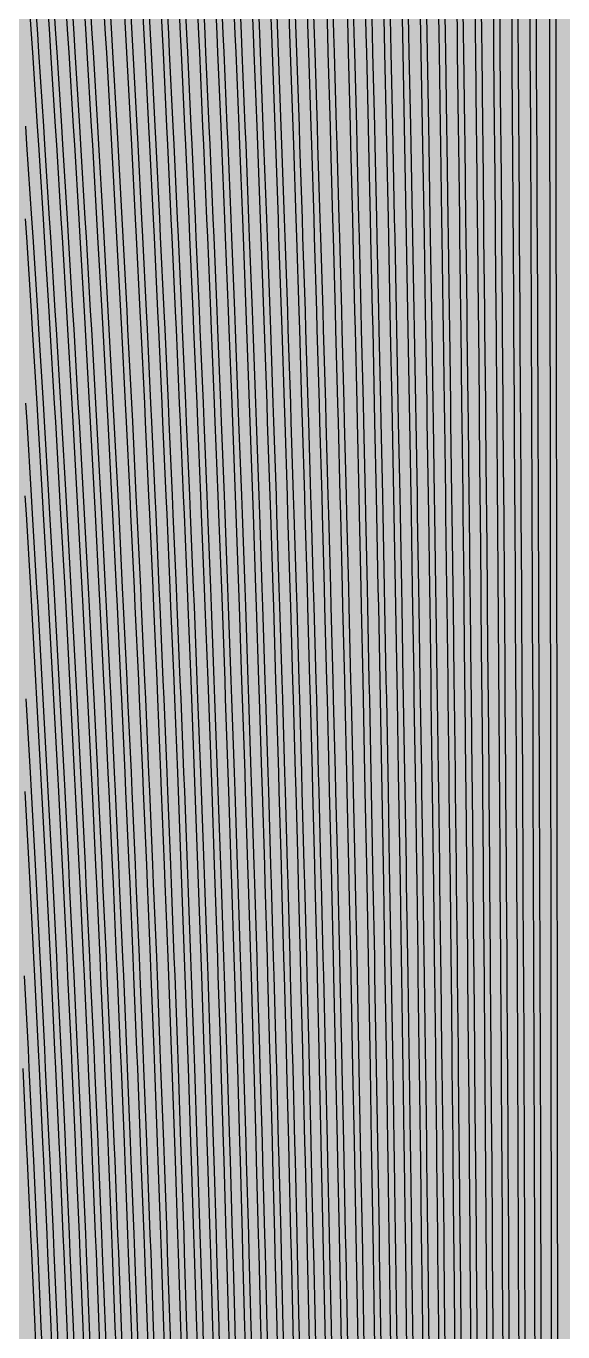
# Model space of a CAD drawing. Header units: metres. Extents: x -7240 to 10960, y -29667 to 1823.
# Drawn here: x 1678.7 to 1860.4, y -16987.4 to -16545.6 of the extents above; entities that cross this region are included whole.
import ezdxf

# ---------------------------------------------------------------- set-up
doc = ezdxf.new("R2010")
doc.units = ezdxf.units.M
doc.layers.add('Metal1', color=4, linetype='CONTINUOUS')
doc.layers.add('Polyimide', color=7, linetype='CONTINUOUS')

msp = doc.modelspace()

# ---------------------------------------------------------------- hatches: boundary and pattern name
at = {"layer": 'Polyimide'}
msp.add_hatch(color=7, dxfattribs=at).paths.add_polyline_path([(4088.45, -11806.89), (4098.72, -11851.21), (4115.58, -11893.47), (4138.63, -11932.7), (4167.35, -11967.99), (4201.08, -11998.53), (4239.03, -12023.62), (4280.35, -12042.68), (4349.18, -12073.73), (4413.2, -12113.76), (4471.26, -12162.04), (4522.3, -12217.69), (4565.39, -12279.7), (4599.74, -12346.94), (4624.73, -12418.19), (4639.91, -12492.16), (4645, -12567.5), (4639.91, -12642.84), (4624.73, -12716.8), (4599.74, -12788.06), (4565.39, -12855.3), (4522.3, -12917.31), (4471.26, -12972.96), (4413.2, -13021.24), (4349.18, -13061.27), (4280.35, -13092.32), (4239.03, -13111.38), (4201.08, -13136.47), (4167.35, -13167.01), (4138.63, -13202.3), (4115.58, -13241.52), (4098.72, -13283.78), (4088.45, -13328.11), (4085, -13373.48), (4085, -13567.5), (4099.45, -13861.55), (4142.64, -14152.77), (4214.18, -14438.35), (4313.36, -14715.55), (4439.24, -14981.69), (4590.59, -15234.21), (4765.97, -15470.68), (4963.68, -15688.82), (5181.82, -15886.53), (5418.29, -16061.91), (5670.81, -16213.26), (5936.95, -16339.14), (6214.15, -16438.32), (6499.73, -16509.85), (6790.95, -16553.05), (7085, -16567.5), (9960.38, -16567.5), (10038.79, -16571.35), (10116.45, -16582.87), (10192.6, -16601.95), (10266.52, -16628.4), (10337.49, -16661.96), (10404.83, -16702.32), (10467.89, -16749.09), (10526.06, -16801.81), (10578.78, -16859.98), (10625.55, -16923.04), (10665.91, -16990.38), (10699.48, -17061.35), (10725.93, -17135.27), (10745, -17211.43), (10756.52, -17289.08), (10760.38, -17367.5), (10760.38, -21957.3), (10721.61, -22012.91), (10685.97, -22070.59), (10653.58, -22130.14), (10624.53, -22191.39), (10598.92, -22254.16), (10576.82, -22318.25), (10558.3, -22383.46), (10543.41, -22449.6), (10532.21, -22516.46), (10524.72, -22583.84), (10520.97, -22651.53), (10520.97, -22719.32), (10524.72, -22787.01), (10532.21, -22854.38), (10543.41, -22921.24), (10558.3, -22987.38), (10576.82, -23052.6), (10598.92, -23116.68), (10624.53, -23179.45), (10653.58, -23240.71), (10685.97, -23300.26), (10721.61, -23357.93), (10760.38, -23413.54), (10760.38, -28667.5), (10756.52, -28745.91), (10745, -28823.57), (10725.93, -28899.73), (10699.48, -28973.65), (10665.91, -29044.62), (10625.55, -29111.96), (10578.78, -29175.01), (10526.06, -29233.19), (10467.89, -29285.91), (10404.83, -29332.68), (10337.49, -29373.04), (10266.52, -29406.6), (10192.6, -29433.05), (10116.45, -29452.13), (10038.79, -29463.65), (9960.38, -29467.5), (-6239.63, -29467.5), (-6318.04, -29463.65), (-6395.7, -29452.13), (-6471.85, -29433.05), (-6545.77, -29406.6), (-6616.74, -29373.04), (-6684.08, -29332.68), (-6747.14, -29285.91), (-6805.31, -29233.19), (-6858.03, -29175.01), (-6904.8, -29111.96), (-6945.16, -29044.62), (-6978.73, -28973.65), (-7005.18, -28899.73), (-7024.25, -28823.57), (-7035.77, -28745.91), (-7039.63, -28667.5), (-7039.63, -23426.32), (-6999.36, -23370.07), (-6962.33, -23311.63), (-6928.66, -23251.2), (-6898.45, -23188.96), (-6871.81, -23125.12), (-6848.81, -23059.88), (-6829.53, -22993.44), (-6814.04, -22926.02), (-6802.37, -22857.83), (-6794.57, -22789.09), (-6790.67, -22720.02), (-6790.67, -22650.84), (-6794.57, -22581.77), (-6802.37, -22513.03), (-6814.04, -22444.84), (-6829.53, -22377.42), (-6848.81, -22310.98), (-6871.81, -22245.74), (-6898.45, -22181.89), (-6928.66, -22119.66), (-6962.33, -22059.22), (-6999.36, -22000.79), (-7039.63, -21944.54), (-7039.63, -17367.5), (-7035.77, -17289.08), (-7024.25, -17211.43), (-7005.18, -17135.27), (-6978.73, -17061.35), (-6945.16, -16990.38), (-6904.8, -16923.04), (-6858.03, -16859.98), (-6805.31, -16801.81), (-6747.14, -16749.09), (-6684.08, -16702.32), (-6616.74, -16661.96), (-6545.77, -16628.4), (-6471.85, -16601.95), (-6395.7, -16582.87), (-6318.04, -16571.35), (-6239.63, -16567.5), (-3334, -16567.5), (-3039.95, -16553.05), (-2748.73, -16509.85), (-2463.15, -16438.32), (-2185.95, -16339.14), (-1919.81, -16213.26), (-1667.29, -16061.91), (-1430.82, -15886.53), (-1212.68, -15688.82), (-1014.97, -15470.68), (-839.59, -15234.21), (-688.24, -14981.69), (-562.36, -14715.55), (-463.18, -14438.35), (-391.64, -14152.77), (-348.45, -13861.55), (-334, -13567.5), (-334, -13373.48), (-337.45, -13328.11), (-347.72, -13283.78), (-364.58, -13241.52), (-387.63, -13202.3), (-416.35, -13167.01), (-450.08, -13136.47), (-488.03, -13111.38), (-529.35, -13092.32), (-529.35, -13092.32), (-598.18, -13061.27), (-662.2, -13021.24), (-720.26, -12972.96), (-771.3, -12917.31), (-814.39, -12855.3), (-848.74, -12788.06), (-873.73, -12716.8), (-888.91, -12642.84), (-894, -12567.5), (-888.91, -12492.16), (-873.73, -12418.19), (-848.74, -12346.94), (-814.39, -12279.7), (-771.3, -12217.69), (-720.26, -12162.04), (-662.2, -12113.76), (-598.18, -12073.73), (-529.35, -12042.68), (-488.03, -12023.62), (-450.08, -11998.53), (-416.35, -11967.99), (-387.63, -11932.7), (-364.58, -11893.47), (-347.72, -11851.21), (-337.45, -11806.89), (-334, -11761.52), (-334, -11074.31), (-337.45, -11028.94), (-347.72, -10984.62), (-364.58, -10942.36), (-387.63, -10903.13), (-416.35, -10867.84), (-450.08, -10837.3), (-488.03, -10812.21), (-529.35, -10793.16), (-529.35, -10793.16), (-598.18, -10762.1), (-662.2, -10722.07), (-720.26, -10673.8), (-771.3, -10618.15), (-814.39, -10556.13), (-848.74, -10488.89), (-873.73, -10417.64), (-888.91, -10343.67), (-894, -10268.33), (-888.91, -10192.99), (-873.73, -10119.03), (-848.74, -10047.77), (-814.39, -9980.53), (-771.3, -9918.52), (-720.26, -9862.87), (-662.2, -9814.59), (-598.18, -9774.56), (-529.35, -9743.51), (-488.03, -9724.45), (-450.08, -9699.36), (-416.35, -9668.82), (-387.63, -9633.53), (-364.58, -9594.31), (-347.72, -9552.05), (-337.45, -9507.72), (-334, -9462.35), (-334, -8775.14), (-337.45, -8729.78), (-347.72, -8685.45), (-364.58, -8643.19), (-387.63, -8603.96), (-416.35, -8568.68), (-450.08, -8538.14), (-488.03, -8513.05), (-529.35, -8493.99), (-529.35, -8493.99), (-598.18, -8462.94), (-662.2, -8422.91), (-720.26, -8374.63), (-771.3, -8318.98), (-814.39, -8256.97), (-848.74, -8189.73), (-873.73, -8118.47), (-888.91, -8044.5), (-894, -7969.17), (-888.91, -7893.83), (-873.73, -7819.86), (-848.74, -7748.61), (-814.39, -7681.36), (-771.3, -7619.35), (-720.26, -7563.7), (-662.2, -7515.42), (-598.18, -7475.4), (-529.35, -7444.34), (-529.35, -7444.34), (-488.03, -7425.28), (-450.08, -7400.2), (-416.35, -7369.66), (-387.63, -7334.37), (-364.58, -7295.14), (-347.72, -7252.88), (-337.45, -7208.56), (-334, -7163.19), (-334, -6475.98), (-337.45, -6430.61), (-347.72, -6386.29), (-364.58, -6344.02), (-387.63, -6304.8), (-416.35, -6269.51), (-450.08, -6238.97), (-488.03, -6213.88), (-529.35, -6194.82), (-529.35, -6194.82), (-598.18, -6163.77), (-662.2, -6123.74), (-720.26, -6075.46), (-771.3, -6019.81), (-814.39, -5957.8), (-848.74, -5890.56), (-873.73, -5819.31), (-888.91, -5745.34), (-894, -5670), (-888.91, -5594.66), (-873.73, -5520.69), (-848.74, -5449.44), (-814.39, -5382.2), (-771.3, -5320.19), (-720.26, -5264.54), (-662.2, -5216.26), (-598.18, -5176.23), (-529.35, -5145.18), (-529.35, -5145.18), (-488.03, -5126.12), (-450.08, -5101.03), (-416.35, -5070.49), (-387.63, -5035.2), (-364.58, -4995.98), (-347.72, -4953.71), (-337.45, -4909.39), (-334, -4864.02), (-334, 380), (-334, 1522.5), (-289, 1522.5), (-288.78, 1515.63), (-288.1, 1508.79), (-286.98, 1502.02), (-285.42, 1495.32), (-283.43, 1488.75), (-281.01, 1482.32), (-278.17, 1476.06), (-274.93, 1470), (-271.3, 1464.17), (-267.3, 1458.58), (-262.94, 1453.27), (-258.25, 1448.25), (-253.23, 1443.56), (-247.92, 1439.2), (-242.33, 1435.2), (-236.5, 1431.57), (-230.44, 1428.33), (-224.18, 1425.49), (-217.75, 1423.07), (-211.18, 1421.08), (-204.48, 1419.52), (-197.71, 1418.4), (-190.87, 1417.72), (-184, 1417.5), (-177.13, 1417.72), (-170.29, 1418.4), (-163.52, 1419.52), (-156.82, 1421.08), (-150.25, 1423.07), (-143.82, 1425.49), (-137.56, 1428.33), (-131.5, 1431.57), (-125.67, 1435.2), (-120.08, 1439.2), (-114.77, 1443.56), (-109.75, 1448.25), (-105.06, 1453.27), (-100.7, 1458.58), (-96.7, 1464.17), (-93.07, 1470), (-89.83, 1476.06), (-86.99, 1482.32), (-84.57, 1488.75), (-82.58, 1495.32), (-81.02, 1502.02), (-79.9, 1508.79), (-79.22, 1515.63), (-79, 1522.5), (1786, 1522.5), (3835, 1522.5), (3835.21, 1529.04), (3835.86, 1535.55), (3836.92, 1542.01), (3838.41, 1548.38), (3840.31, 1554.64), (3842.61, 1560.77), (3845.31, 1566.73), (3848.4, 1572.5), (3851.85, 1578.06), (3855.66, 1583.38), (3859.82, 1588.43), (3864.29, 1593.21), (3869.07, 1597.68), (3874.12, 1601.84), (3879.44, 1605.65), (3885, 1609.1), (3890.77, 1612.19), (3896.73, 1614.89), (3902.86, 1617.19), (3909.12, 1619.09), (3915.49, 1620.58), (3921.95, 1621.64), (3928.46, 1622.29), (3935, 1622.5), (3941.54, 1622.29), (3948.05, 1621.64), (3954.51, 1620.58), (3960.88, 1619.09), (3967.14, 1617.19), (3973.27, 1614.89), (3979.23, 1612.19), (3985, 1609.1), (3990.56, 1605.65), (3995.88, 1601.84), (4000.93, 1597.68), (4005.71, 1593.21), (4010.18, 1588.43), (4014.34, 1583.38), (4018.15, 1578.06), (4021.6, 1572.5), (4024.69, 1566.73), (4027.39, 1560.77), (4029.69, 1554.64), (4031.59, 1548.38), (4033.08, 1542.01), (4034.14, 1535.55), (4034.79, 1529.04), (4035, 1522.5), (4085, 1522.5), (4085, 380), (4085, 330), (4085, -4864.02), (4088.45, -4909.39), (4098.72, -4953.71), (4115.58, -4995.98), (4138.63, -5035.2), (4167.35, -5070.49), (4201.08, -5101.03), (4239.03, -5126.12), (4280.35, -5145.18), (4280.35, -5145.18), (4349.18, -5176.23), (4413.2, -5216.26), (4471.26, -5264.54), (4522.3, -5320.19), (4565.39, -5382.2), (4599.74, -5449.44), (4624.73, -5520.69), (4639.91, -5594.66), (4645, -5670), (4639.91, -5745.34), (4624.73, -5819.31), (4599.74, -5890.56), (4565.39, -5957.8), (4522.3, -6019.81), (4471.26, -6075.46), (4413.2, -6123.74), (4349.18, -6163.77), (4280.35, -6194.82), (4239.03, -6213.88), (4201.08, -6238.97), (4167.35, -6269.51), (4138.63, -6304.8), (4115.58, -6344.02), (4098.72, -6386.29), (4088.45, -6430.61), (4085, -6475.98), (4085, -11761.52), (4088.45, -11806.89)])

# ---------------------------------------------------------------- linework, layer by layer
at = {"layer": 'Metal1'}
for points in [[(1703.71, -16991.93), (1703.47, -16985.68), (1702.48, -16960.69), (1702.23, -16954.44), (1701.19, -16929.45), (1700.93, -16923.2), (1699.85, -16898.21), (1699.57, -16891.96), (1698.44, -16866.97), (1698.15, -16860.73), (1696.97, -16835.73), (1696.67, -16829.49), (1695.45, -16804.5), (1695.13, -16798.25), (1693.86, -16773.26), (1693.53, -16767.01), (1692.21, -16742.02), (1691.87, -16735.77), (1690.49, -16710.78), (1690.14, -16704.53), (1688.71, -16679.54), (1688.35, -16673.29), (1686.86, -16648.3), (1686.49, -16642.05), (1684.95, -16617.06), (1684.56, -16610.81), (1682.97, -16585.82), (1682.57, -16579.58), (1680.93, -16554.59), (1680.51, -16548.34), (1678.81, -16523.35)], [(1680.81, -16523.21), (1682.51, -16548.2), (1682.92, -16554.45), (1684.57, -16579.45), (1684.97, -16585.7), (1686.56, -16610.69), (1686.95, -16616.94), (1688.48, -16641.93), (1688.86, -16648.18), (1690.34, -16673.17), (1690.71, -16679.42), (1692.14, -16704.42), (1692.49, -16710.67), (1693.86, -16735.66), (1694.2, -16741.91), (1695.53, -16766.9), (1695.86, -16773.15), (1697.13, -16798.15), (1697.44, -16804.4), (1698.67, -16829.39), (1698.97, -16835.64), (1700.15, -16860.63), (1700.44, -16866.88), (1701.57, -16891.87), (1701.84, -16898.12), (1702.93, -16923.12), (1703.19, -16929.37), (1704.22, -16954.36), (1704.48, -16960.61), (1705.46, -16985.6), (1705.71, -16991.85)], [(1709.13, -16991.93), (1708.9, -16985.68), (1707.94, -16960.69), (1707.7, -16954.44), (1706.7, -16929.45), (1706.44, -16923.2), (1705.39, -16898.21), (1705.13, -16891.96), (1704.03, -16866.97), (1703.75, -16860.72), (1702.61, -16835.73), (1702.32, -16829.48), (1701.13, -16804.49), (1700.83, -16798.25), (1699.6, -16773.25), (1699.28, -16767.01), (1698, -16742.02), (1697.67, -16735.77), (1696.34, -16710.78), (1696, -16704.53), (1694.61, -16679.54), (1694.26, -16673.29), (1692.83, -16648.3), (1692.46, -16642.05), (1690.98, -16617.06), (1690.6, -16610.81), (1689.06, -16585.82), (1688.67, -16579.57), (1687.08, -16554.58), (1686.68, -16548.33), (1685.03, -16523.34)], [(1687.03, -16523.21), (1688.67, -16548.2), (1689.08, -16554.46), (1690.67, -16579.45), (1691.06, -16585.7), (1692.6, -16610.69), (1692.97, -16616.94), (1694.46, -16641.93), (1694.82, -16648.18), (1696.26, -16673.18), (1696.61, -16679.43), (1697.99, -16704.42), (1698.33, -16710.67), (1699.67, -16735.66), (1699.99, -16741.91), (1701.28, -16766.9), (1701.59, -16773.16), (1702.83, -16798.15), (1703.13, -16804.4), (1704.32, -16829.39), (1704.61, -16835.64), (1705.75, -16860.63), (1706.03, -16866.88), (1707.12, -16891.88), (1707.39, -16898.13), (1708.44, -16923.12), (1708.69, -16929.37), (1709.69, -16954.36), (1709.94, -16960.61), (1710.89, -16985.6), (1711.13, -16991.85)], [(1714.55, -16991.93), (1714.33, -16985.68), (1713.4, -16960.69), (1713.17, -16954.44), (1712.2, -16929.45), (1711.95, -16923.2), (1710.94, -16898.21), (1710.68, -16891.96), (1709.62, -16866.97), (1709.35, -16860.72), (1708.25, -16835.73), (1707.97, -16829.48), (1706.82, -16804.49), (1706.53, -16798.24), (1705.33, -16773.25), (1705.03, -16767), (1703.79, -16742.01), (1703.47, -16735.77), (1702.18, -16710.78), (1701.85, -16704.53), (1700.52, -16679.54), (1700.18, -16673.29), (1698.79, -16648.3), (1698.44, -16642.05), (1697, -16617.06), (1696.63, -16610.81), (1695.15, -16585.82), (1694.77, -16579.57), (1693.23, -16554.58), (1692.84, -16548.33), (1691.25, -16523.34)], [(1693.25, -16523.21), (1694.84, -16548.21), (1695.23, -16554.46), (1696.77, -16579.45), (1697.14, -16585.7), (1698.63, -16610.69), (1699, -16616.94), (1700.43, -16641.94), (1700.79, -16648.19), (1702.17, -16673.18), (1702.51, -16679.43), (1703.85, -16704.42), (1704.18, -16710.67), (1705.47, -16735.66), (1705.79, -16741.91), (1707.03, -16766.91), (1707.33, -16773.16), (1708.53, -16798.15), (1708.82, -16804.4), (1709.97, -16829.39), (1710.25, -16835.64), (1711.35, -16860.63), (1711.62, -16866.88), (1712.68, -16891.88), (1712.94, -16898.13), (1713.95, -16923.12), (1714.2, -16929.37), (1715.16, -16954.36), (1715.4, -16960.61), (1716.32, -16985.61), (1716.55, -16991.86)], [(1719.97, -16991.93), (1719.76, -16985.68), (1718.86, -16960.69), (1718.64, -16954.44), (1717.7, -16929.45), (1717.46, -16923.2), (1716.48, -16898.21), (1716.23, -16891.96), (1715.21, -16866.97), (1714.95, -16860.72), (1713.89, -16835.73), (1713.62, -16829.48), (1712.51, -16804.49), (1712.23, -16798.24), (1711.07, -16773.25), (1710.78, -16767), (1709.58, -16742.01), (1709.27, -16735.76), (1708.03, -16710.77), (1707.71, -16704.53), (1706.42, -16679.53), (1706.09, -16673.29), (1704.75, -16648.3), (1704.41, -16642.05), (1703.02, -16617.06), (1702.67, -16610.81), (1701.24, -16585.82), (1700.87, -16579.57), (1699.39, -16554.58), (1699.01, -16548.33), (1697.47, -16523.34)], [(1699.47, -16523.22), (1701, -16548.21), (1701.38, -16554.46), (1702.87, -16579.45), (1703.23, -16585.7), (1704.67, -16610.69), (1705.02, -16616.94), (1706.41, -16641.94), (1706.75, -16648.19), (1708.09, -16673.18), (1708.42, -16679.43), (1709.71, -16704.42), (1710.03, -16710.67), (1711.27, -16735.67), (1711.58, -16741.92), (1712.78, -16766.91), (1713.07, -16773.16), (1714.22, -16798.15), (1714.51, -16804.4), (1715.62, -16829.39), (1715.89, -16835.64), (1716.95, -16860.64), (1717.21, -16866.89), (1718.23, -16891.88), (1718.48, -16898.13), (1719.46, -16923.12), (1719.7, -16929.37), (1720.63, -16954.36), (1720.86, -16960.61), (1721.75, -16985.61), (1721.97, -16991.86)], [(1725.55, -16991.92), (1725.35, -16985.68), (1724.5, -16960.68), (1724.28, -16954.44), (1723.39, -16929.45), (1723.16, -16923.2), (1722.24, -16898.21), (1722, -16891.96), (1721.03, -16866.97), (1720.78, -16860.72), (1719.77, -16835.73), (1719.51, -16829.48), (1718.45, -16804.49), (1718.18, -16798.24), (1717.09, -16773.25), (1716.81, -16767), (1715.67, -16742.01), (1715.38, -16735.76), (1714.19, -16710.77), (1713.89, -16704.52), (1712.66, -16679.53), (1712.35, -16673.28), (1711.07, -16648.29), (1710.75, -16642.04), (1709.43, -16617.05), (1709.1, -16610.81), (1707.73, -16585.81), (1707.38, -16579.57), (1705.97, -16554.58), (1705.61, -16548.33), (1704.15, -16523.34)], [(1706.15, -16523.22), (1707.61, -16548.21), (1707.97, -16554.46), (1709.38, -16579.45), (1709.73, -16585.7), (1711.09, -16610.7), (1711.43, -16616.95), (1712.75, -16641.94), (1713.07, -16648.19), (1714.35, -16673.18), (1714.66, -16679.43), (1715.89, -16704.43), (1716.19, -16710.68), (1717.37, -16735.67), (1717.66, -16741.92), (1718.8, -16766.91), (1719.08, -16773.16), (1720.18, -16798.15), (1720.45, -16804.4), (1721.51, -16829.4), (1721.76, -16835.65), (1722.78, -16860.64), (1723.03, -16866.89), (1724, -16891.88), (1724.23, -16898.13), (1725.16, -16923.12), (1725.39, -16929.37), (1726.28, -16954.37), (1726.5, -16960.62), (1727.35, -16985.61), (1727.55, -16991.86)], [(1731.24, -16991.92), (1731.05, -16985.67), (1730.25, -16960.68), (1730.04, -16954.43), (1729.21, -16929.44), (1729, -16923.19), (1728.12, -16898.2), (1727.9, -16891.96), (1726.99, -16866.96), (1726.75, -16860.72), (1725.8, -16835.72), (1725.56, -16829.48), (1724.57, -16804.49), (1724.32, -16798.24), (1723.29, -16773.25), (1723.02, -16767), (1721.95, -16742.01), (1721.68, -16735.76), (1720.57, -16710.77), (1720.28, -16704.52), (1719.13, -16679.53), (1718.83, -16673.28), (1717.64, -16648.29), (1717.33, -16642.04), (1716.09, -16617.05), (1715.78, -16610.8), (1714.5, -16585.81), (1714.17, -16579.56), (1712.84, -16554.57), (1712.51, -16548.32), (1711.13, -16523.33)], [(1713.13, -16523.22), (1714.5, -16548.21), (1714.84, -16554.47), (1716.17, -16579.46), (1716.49, -16585.71), (1717.78, -16610.7), (1718.09, -16616.95), (1719.33, -16641.94), (1719.64, -16648.19), (1720.83, -16673.19), (1721.13, -16679.44), (1722.28, -16704.43), (1722.56, -16710.68), (1723.68, -16735.67), (1723.95, -16741.92), (1725.02, -16766.91), (1725.28, -16773.16), (1726.32, -16798.16), (1726.57, -16804.41), (1727.56, -16829.4), (1727.8, -16835.65), (1728.75, -16860.64), (1728.99, -16866.89), (1729.9, -16891.88), (1730.12, -16898.13), (1730.99, -16923.13), (1731.21, -16929.38), (1732.04, -16954.37), (1732.25, -16960.62), (1733.04, -16985.61), (1733.24, -16991.86)], [(1736.66, -16991.92), (1736.48, -16985.67), (1735.71, -16960.68), (1735.51, -16954.43), (1734.71, -16929.44), (1734.51, -16923.19), (1733.67, -16898.2), (1733.45, -16891.95), (1732.58, -16866.96), (1732.35, -16860.71), (1731.44, -16835.72), (1731.21, -16829.48), (1730.26, -16804.48), (1730.01, -16798.24), (1729.02, -16773.24), (1728.77, -16767), (1727.74, -16742.01), (1727.48, -16735.76), (1726.41, -16710.77), (1726.14, -16704.52), (1725.03, -16679.53), (1724.75, -16673.28), (1723.6, -16648.29), (1723.31, -16642.04), (1722.12, -16617.05), (1721.81, -16610.8), (1720.58, -16585.81), (1720.27, -16579.56), (1719, -16554.57), (1718.67, -16548.32), (1717.35, -16523.33)], [(1719.35, -16523.22), (1720.67, -16548.22), (1720.99, -16554.47), (1722.27, -16579.46), (1722.58, -16585.71), (1723.81, -16610.7), (1724.12, -16616.95), (1725.31, -16641.94), (1725.6, -16648.19), (1726.75, -16673.19), (1727.03, -16679.44), (1728.14, -16704.43), (1728.41, -16710.68), (1729.48, -16735.67), (1729.74, -16741.92), (1730.77, -16766.91), (1731.02, -16773.16), (1732.01, -16798.16), (1732.26, -16804.41), (1733.21, -16829.4), (1733.44, -16835.65), (1734.35, -16860.64), (1734.58, -16866.89), (1735.45, -16891.88), (1735.67, -16898.13), (1736.51, -16923.13), (1736.71, -16929.38), (1737.51, -16954.37), (1737.71, -16960.62), (1738.47, -16985.61), (1738.66, -16991.86)], [(1742.08, -16991.92), (1741.91, -16985.67), (1741.17, -16960.68), (1740.98, -16954.43), (1740.22, -16929.44), (1740.02, -16923.19), (1739.21, -16898.2), (1739.01, -16891.95), (1738.17, -16866.96), (1737.95, -16860.71), (1737.08, -16835.72), (1736.86, -16829.47), (1735.94, -16804.48), (1735.71, -16798.23), (1734.76, -16773.24), (1734.52, -16766.99), (1733.53, -16742), (1733.28, -16735.76), (1732.26, -16710.76), (1732, -16704.52), (1730.93, -16679.52), (1730.66, -16673.28), (1729.56, -16648.29), (1729.28, -16642.04), (1728.14, -16617.05), (1727.85, -16610.8), (1726.67, -16585.81), (1726.37, -16579.56), (1725.15, -16554.57), (1724.84, -16548.32), (1723.57, -16523.33)], [(1725.57, -16523.23), (1726.84, -16548.22), (1727.15, -16554.47), (1728.37, -16579.46), (1728.67, -16585.71), (1729.85, -16610.7), (1730.14, -16616.95), (1731.28, -16641.95), (1731.56, -16648.2), (1732.66, -16673.19), (1732.93, -16679.44), (1734, -16704.43), (1734.26, -16710.68), (1735.28, -16735.67), (1735.53, -16741.92), (1736.52, -16766.92), (1736.76, -16773.17), (1737.71, -16798.16), (1737.94, -16804.41), (1738.85, -16829.4), (1739.08, -16835.65), (1739.95, -16860.64), (1740.17, -16866.89), (1741.01, -16891.89), (1741.21, -16898.14), (1742.02, -16923.13), (1742.21, -16929.38), (1742.98, -16954.37), (1743.17, -16960.62), (1743.9, -16985.61), (1744.08, -16991.86)], [(1747.51, -16991.92), (1747.34, -16985.67), (1746.63, -16960.68), (1746.45, -16954.43), (1745.72, -16929.44), (1745.53, -16923.19), (1744.76, -16898.2), (1744.56, -16891.95), (1743.76, -16866.96), (1743.56, -16860.71), (1742.72, -16835.72), (1742.5, -16829.47), (1741.63, -16804.48), (1741.41, -16798.23), (1740.5, -16773.24), (1740.27, -16766.99), (1739.32, -16742), (1739.08, -16735.75), (1738.1, -16710.76), (1737.85, -16704.51), (1736.84, -16679.52), (1736.58, -16673.27), (1735.52, -16648.28), (1735.26, -16642.04), (1734.16, -16617.04), (1733.89, -16610.8), (1732.76, -16585.8), (1732.47, -16579.56), (1731.3, -16554.57), (1731, -16548.32), (1729.8, -16523.33)], [(1731.79, -16523.23), (1733, -16548.22), (1733.3, -16554.47), (1734.47, -16579.46), (1734.75, -16585.71), (1735.88, -16610.71), (1736.16, -16616.96), (1737.25, -16641.95), (1737.52, -16648.2), (1738.58, -16673.19), (1738.84, -16679.44), (1739.85, -16704.43), (1740.1, -16710.68), (1741.08, -16735.68), (1741.32, -16741.93), (1742.27, -16766.92), (1742.5, -16773.17), (1743.41, -16798.16), (1743.63, -16804.41), (1744.5, -16829.4), (1744.72, -16835.65), (1745.55, -16860.65), (1745.76, -16866.89), (1746.56, -16891.89), (1746.76, -16898.14), (1747.53, -16923.13), (1747.72, -16929.38), (1748.45, -16954.37), (1748.63, -16960.62), (1749.33, -16985.61), (1749.51, -16991.86)], [(1752.93, -16991.92), (1752.77, -16985.67), (1752.09, -16960.68), (1751.92, -16954.43), (1751.22, -16929.44), (1751.04, -16923.19), (1750.31, -16898.2), (1750.12, -16891.95), (1749.35, -16866.96), (1749.16, -16860.71), (1748.36, -16835.72), (1748.15, -16829.47), (1747.32, -16804.48), (1747.11, -16798.23), (1746.24, -16773.24), (1746.02, -16766.99), (1745.12, -16742), (1744.89, -16735.75), (1743.95, -16710.76), (1743.71, -16704.51), (1742.74, -16679.52), (1742.49, -16673.27), (1741.49, -16648.28), (1741.23, -16642.03), (1740.19, -16617.04), (1739.92, -16610.79), (1738.84, -16585.8), (1738.57, -16579.55), (1737.45, -16554.56), (1737.17, -16548.32), (1736.02, -16523.32)], [(1738.01, -16523.23), (1739.17, -16548.22), (1739.45, -16554.47), (1740.57, -16579.47), (1740.84, -16585.72), (1741.92, -16610.71), (1742.19, -16616.96), (1743.23, -16641.95), (1743.49, -16648.2), (1744.49, -16673.19), (1744.74, -16679.44), (1745.71, -16704.44), (1745.95, -16710.68), (1746.88, -16735.68), (1747.11, -16741.93), (1748.02, -16766.92), (1748.24, -16773.17), (1749.1, -16798.16), (1749.32, -16804.41), (1750.15, -16829.4), (1750.35, -16835.65), (1751.15, -16860.65), (1751.35, -16866.9), (1752.12, -16891.89), (1752.31, -16898.14), (1753.04, -16923.13), (1753.22, -16929.38), (1753.92, -16954.37), (1754.09, -16960.62), (1754.76, -16985.62), (1754.93, -16991.86)], [(1758.35, -16991.92), (1758.2, -16985.67), (1757.56, -16960.68), (1757.39, -16954.43), (1756.72, -16929.44), (1756.55, -16923.19), (1755.85, -16898.2), (1755.67, -16891.95), (1754.94, -16866.96), (1754.76, -16860.71), (1753.99, -16835.72), (1753.8, -16829.47), (1753, -16804.48), (1752.8, -16798.23), (1751.98, -16773.24), (1751.77, -16766.99), (1750.91, -16742), (1750.69, -16735.75), (1749.8, -16710.76), (1749.57, -16704.51), (1748.64, -16679.52), (1748.41, -16673.27), (1747.45, -16648.28), (1747.21, -16642.03), (1746.21, -16617.04), (1745.96, -16610.79), (1744.93, -16585.8), (1744.67, -16579.55), (1743.61, -16554.56), (1743.34, -16548.31), (1742.24, -16523.32)], [(1744.23, -16523.23), (1745.33, -16548.23), (1745.6, -16554.48), (1746.67, -16579.47), (1746.93, -16585.72), (1747.96, -16610.71), (1748.21, -16616.96), (1749.2, -16641.95), (1749.45, -16648.2), (1750.41, -16673.19), (1750.64, -16679.44), (1751.57, -16704.44), (1751.79, -16710.69), (1752.69, -16735.68), (1752.91, -16741.93), (1753.76, -16766.92), (1753.97, -16773.17), (1754.8, -16798.16), (1755, -16804.41), (1755.8, -16829.41), (1755.99, -16835.66), (1756.75, -16860.65), (1756.94, -16866.9), (1757.67, -16891.89), (1757.85, -16898.14), (1758.55, -16923.13), (1758.72, -16929.38), (1759.39, -16954.37), (1759.56, -16960.62), (1760.19, -16985.62), (1760.35, -16991.87)], [(1763.77, -16991.91), (1763.63, -16985.67), (1763.02, -16960.67), (1762.86, -16954.43), (1762.23, -16929.43), (1762.06, -16923.19), (1761.4, -16898.19), (1761.23, -16891.95), (1760.53, -16866.96), (1760.36, -16860.71), (1759.63, -16835.72), (1759.45, -16829.47), (1758.69, -16804.48), (1758.5, -16798.23), (1757.71, -16773.24), (1757.51, -16766.99), (1756.7, -16742), (1756.49, -16735.75), (1755.64, -16710.76), (1755.43, -16704.51), (1754.55, -16679.52), (1754.32, -16673.27), (1753.41, -16648.28), (1753.18, -16642.03), (1752.24, -16617.04), (1752, -16610.79), (1751.02, -16585.8), (1750.77, -16579.55), (1749.76, -16554.56), (1749.5, -16548.31), (1748.46, -16523.32)], [(1750.45, -16523.24), (1751.5, -16548.23), (1751.76, -16554.48), (1752.77, -16579.47), (1753.02, -16585.72), (1753.99, -16610.71), (1754.23, -16616.96), (1755.18, -16641.95), (1755.41, -16648.2), (1756.32, -16673.2), (1756.55, -16679.45), (1757.42, -16704.44), (1757.64, -16710.69), (1758.49, -16735.68), (1758.7, -16741.93), (1759.51, -16766.92), (1759.71, -16773.17), (1760.5, -16798.17), (1760.69, -16804.41), (1761.45, -16829.41), (1761.63, -16835.66), (1762.36, -16860.65), (1762.53, -16866.9), (1763.23, -16891.89), (1763.4, -16898.14), (1764.06, -16923.13), (1764.23, -16929.38), (1764.86, -16954.38), (1765.02, -16960.63), (1765.62, -16985.62), (1765.77, -16991.87)], [(1769.2, -16991.91), (1769.06, -16985.66), (1768.48, -16960.67), (1768.33, -16954.43), (1767.73, -16929.43), (1767.58, -16923.19), (1766.94, -16898.19), (1766.78, -16891.95), (1766.12, -16866.95), (1765.96, -16860.71), (1765.27, -16835.71), (1765.09, -16829.47), (1764.38, -16804.47), (1764.2, -16798.23), (1763.45, -16773.23), (1763.26, -16766.99), (1762.49, -16741.99), (1762.29, -16735.75), (1761.49, -16710.75), (1761.28, -16704.51), (1760.45, -16679.52), (1760.24, -16673.27), (1759.37, -16648.28), (1759.15, -16642.03), (1758.26, -16617.04), (1758.03, -16610.79), (1757.1, -16585.8), (1756.87, -16579.55), (1755.91, -16554.56), (1755.67, -16548.31), (1754.68, -16523.32)], [(1756.68, -16523.24), (1757.67, -16548.23), (1757.91, -16554.48), (1758.87, -16579.47), (1759.1, -16585.72), (1760.03, -16610.71), (1760.26, -16616.96), (1761.15, -16641.96), (1761.37, -16648.21), (1762.24, -16673.2), (1762.45, -16679.45), (1763.28, -16704.44), (1763.49, -16710.69), (1764.29, -16735.68), (1764.49, -16741.93), (1765.26, -16766.93), (1765.45, -16773.17), (1766.2, -16798.17), (1766.38, -16804.42), (1767.09, -16829.41), (1767.27, -16835.66), (1767.96, -16860.65), (1768.12, -16866.9), (1768.78, -16891.89), (1768.94, -16898.14), (1769.57, -16923.14), (1769.73, -16929.38), (1770.33, -16954.38), (1770.48, -16960.63), (1771.05, -16985.62), (1771.2, -16991.87)], [(1774.62, -16991.91), (1774.49, -16985.66), (1773.94, -16960.67), (1773.8, -16954.42), (1773.23, -16929.43), (1773.09, -16923.18), (1772.49, -16898.19), (1772.34, -16891.94), (1771.72, -16866.95), (1771.56, -16860.7), (1770.91, -16835.71), (1770.74, -16829.46), (1770.07, -16804.47), (1769.89, -16798.22), (1769.19, -16773.23), (1769.01, -16766.98), (1768.28, -16741.99), (1768.09, -16735.74), (1767.33, -16710.75), (1767.14, -16704.51), (1766.35, -16679.51), (1766.15, -16673.27), (1765.34, -16648.27), (1765.13, -16642.03), (1764.28, -16617.03), (1764.07, -16610.79), (1763.19, -16585.79), (1762.97, -16579.55), (1762.06, -16554.55), (1761.83, -16548.31), (1760.9, -16523.31)], [(1762.9, -16523.24), (1763.83, -16548.23), (1764.06, -16554.48), (1764.97, -16579.47), (1765.19, -16585.72), (1766.07, -16610.72), (1766.28, -16616.97), (1767.13, -16641.96), (1767.33, -16648.21), (1768.15, -16673.2), (1768.35, -16679.45), (1769.14, -16704.44), (1769.33, -16710.69), (1770.09, -16735.68), (1770.28, -16741.93), (1771.01, -16766.93), (1771.19, -16773.18), (1771.89, -16798.17), (1772.07, -16804.42), (1772.74, -16829.41), (1772.91, -16835.66), (1773.56, -16860.65), (1773.72, -16866.9), (1774.34, -16891.89), (1774.49, -16898.14), (1775.09, -16923.14), (1775.23, -16929.39), (1775.8, -16954.38), (1775.94, -16960.63), (1776.48, -16985.62), (1776.62, -16991.87)], [(1780.04, -16991.91), (1779.92, -16985.66), (1779.4, -16960.67), (1779.27, -16954.42), (1778.73, -16929.43), (1778.6, -16923.18), (1778.04, -16898.19), (1777.89, -16891.94), (1777.31, -16866.95), (1777.16, -16860.7), (1776.55, -16835.71), (1776.39, -16829.46), (1775.75, -16804.47), (1775.59, -16798.22), (1774.93, -16773.23), (1774.76, -16766.98), (1774.07, -16741.99), (1773.89, -16735.74), (1773.18, -16710.75), (1773, -16704.5), (1772.26, -16679.51), (1772.07, -16673.26), (1771.3, -16648.27), (1771.1, -16642.02), (1770.31, -16617.03), (1770.1, -16610.78), (1769.28, -16585.79), (1769.07, -16579.54), (1768.22, -16554.55), (1768, -16548.3), (1767.12, -16523.31)], [(1769.12, -16523.24), (1770, -16548.23), (1770.22, -16554.48), (1771.07, -16579.48), (1771.28, -16585.73), (1772.1, -16610.72), (1772.3, -16616.97), (1773.1, -16641.96), (1773.3, -16648.21), (1774.07, -16673.2), (1774.26, -16679.45), (1775, -16704.44), (1775.18, -16710.69), (1775.89, -16735.69), (1776.07, -16741.94), (1776.76, -16766.93), (1776.93, -16773.18), (1777.59, -16798.17), (1777.75, -16804.42), (1778.39, -16829.41), (1778.55, -16835.66), (1779.16, -16860.65), (1779.31, -16866.9), (1779.89, -16891.9), (1780.04, -16898.15), (1780.6, -16923.14), (1780.73, -16929.39), (1781.27, -16954.38), (1781.4, -16960.63), (1781.91, -16985.62), (1782.04, -16991.87)], [(1785.46, -16991.91), (1785.35, -16985.66), (1784.86, -16960.67), (1784.74, -16954.42), (1784.24, -16929.43), (1784.11, -16923.18), (1783.58, -16898.19), (1783.45, -16891.94), (1782.9, -16866.95), (1782.76, -16860.7), (1782.18, -16835.71), (1782.04, -16829.46), (1781.44, -16804.47), (1781.29, -16798.22), (1780.67, -16773.23), (1780.51, -16766.98), (1779.86, -16741.99), (1779.7, -16735.74), (1779.03, -16710.75), (1778.86, -16704.5), (1778.16, -16679.51), (1777.98, -16673.26), (1777.26, -16648.27), (1777.08, -16642.02), (1776.33, -16617.03), (1776.14, -16610.78), (1775.37, -16585.79), (1775.17, -16579.54), (1774.37, -16554.55), (1774.17, -16548.3), (1773.34, -16523.31)], [(1775.34, -16523.24), (1776.16, -16548.24), (1776.37, -16554.49), (1777.17, -16579.48), (1777.36, -16585.73), (1778.14, -16610.72), (1778.33, -16616.97), (1779.08, -16641.96), (1779.26, -16648.21), (1779.98, -16673.2), (1780.16, -16679.45), (1780.85, -16704.45), (1781.03, -16710.7), (1781.7, -16735.69), (1781.86, -16741.94), (1782.51, -16766.93), (1782.67, -16773.18), (1783.29, -16798.17), (1783.44, -16804.42), (1784.04, -16829.41), (1784.18, -16835.66), (1784.76, -16860.66), (1784.9, -16866.9), (1785.45, -16891.9), (1785.58, -16898.15), (1786.11, -16923.14), (1786.24, -16929.39), (1786.74, -16954.38), (1786.86, -16960.63), (1787.34, -16985.62), (1787.46, -16991.87)], [(1791.04, -16991.91), (1790.94, -16985.66), (1790.5, -16960.67), (1790.39, -16954.42), (1789.93, -16929.43), (1789.81, -16923.18), (1789.33, -16898.19), (1789.21, -16891.94), (1788.71, -16866.95), (1788.58, -16860.7), (1788.06, -16835.71), (1787.93, -16829.46), (1787.38, -16804.47), (1787.25, -16798.22), (1786.68, -16773.23), (1786.54, -16766.98), (1785.95, -16741.99), (1785.8, -16735.74), (1785.19, -16710.75), (1785.03, -16704.5), (1784.4, -16679.51), (1784.24, -16673.26), (1783.58, -16648.27), (1783.42, -16642.02), (1782.74, -16617.03), (1782.56, -16610.78), (1781.86, -16585.79), (1781.68, -16579.54), (1780.95, -16554.55), (1780.77, -16548.3), (1780.02, -16523.31)], [(1782.02, -16523.25), (1782.77, -16548.24), (1782.95, -16554.49), (1783.68, -16579.48), (1783.86, -16585.73), (1784.56, -16610.72), (1784.74, -16616.97), (1785.42, -16641.97), (1785.58, -16648.21), (1786.24, -16673.21), (1786.4, -16679.46), (1787.03, -16704.45), (1787.19, -16710.7), (1787.8, -16735.69), (1787.95, -16741.94), (1788.54, -16766.93), (1788.68, -16773.18), (1789.25, -16798.17), (1789.38, -16804.42), (1789.93, -16829.42), (1790.06, -16835.66), (1790.58, -16860.66), (1790.71, -16866.91), (1791.21, -16891.9), (1791.33, -16898.15), (1791.81, -16923.14), (1791.93, -16929.39), (1792.39, -16954.38), (1792.5, -16960.63), (1792.94, -16985.62), (1793.04, -16991.87)], [(1796.73, -16991.91), (1796.63, -16985.66), (1796.25, -16960.67), (1796.15, -16954.42), (1795.75, -16929.42), (1795.64, -16923.18), (1795.22, -16898.18), (1795.11, -16891.94), (1794.67, -16866.94), (1794.56, -16860.7), (1794.1, -16835.7), (1793.98, -16829.46), (1793.5, -16804.46), (1793.38, -16798.22), (1792.88, -16773.22), (1792.75, -16766.98), (1792.23, -16741.98), (1792.1, -16735.74), (1791.56, -16710.74), (1791.43, -16704.5), (1790.87, -16679.5), (1790.73, -16673.26), (1790.15, -16648.26), (1790, -16642.02), (1789.4, -16617.02), (1789.25, -16610.78), (1788.63, -16585.78), (1788.47, -16579.54), (1787.83, -16554.54), (1787.66, -16548.3), (1787, -16523.3)], [(1789, -16523.25), (1789.66, -16548.24), (1789.83, -16554.49), (1790.47, -16579.48), (1790.63, -16585.73), (1791.25, -16610.73), (1791.4, -16616.98), (1792, -16641.97), (1792.15, -16648.22), (1792.73, -16673.21), (1792.87, -16679.46), (1793.43, -16704.45), (1793.56, -16710.7), (1794.1, -16735.69), (1794.23, -16741.94), (1794.75, -16766.94), (1794.88, -16773.18), (1795.38, -16798.18), (1795.5, -16804.43), (1795.98, -16829.42), (1796.1, -16835.67), (1796.56, -16860.66), (1796.67, -16866.91), (1797.11, -16891.9), (1797.22, -16898.15), (1797.64, -16923.14), (1797.75, -16929.39), (1798.15, -16954.39), (1798.25, -16960.63), (1798.63, -16985.63), (1798.73, -16991.88)], [(1802.15, -16991.9), (1802.06, -16985.66), (1801.71, -16960.66), (1801.62, -16954.42), (1801.25, -16929.42), (1801.15, -16923.18), (1800.77, -16898.18), (1800.67, -16891.94), (1800.26, -16866.94), (1800.16, -16860.7), (1799.74, -16835.7), (1799.63, -16829.45), (1799.19, -16804.46), (1799.08, -16798.21), (1798.62, -16773.22), (1798.5, -16766.97), (1798.03, -16741.98), (1797.9, -16735.73), (1797.41, -16710.74), (1797.28, -16704.49), (1796.77, -16679.5), (1796.64, -16673.25), (1796.11, -16648.26), (1795.97, -16642.01), (1795.42, -16617.02), (1795.28, -16610.77), (1794.71, -16585.78), (1794.57, -16579.53), (1793.98, -16554.54), (1793.83, -16548.29), (1793.22, -16523.3)], [(1795.22, -16523.25), (1795.83, -16548.25), (1795.98, -16554.49), (1796.57, -16579.49), (1796.71, -16585.74), (1797.28, -16610.73), (1797.42, -16616.98), (1797.97, -16641.97), (1798.11, -16648.22), (1798.64, -16673.21), (1798.77, -16679.46), (1799.28, -16704.45), (1799.41, -16710.7), (1799.9, -16735.7), (1800.03, -16741.94), (1800.5, -16766.94), (1800.62, -16773.19), (1801.08, -16798.18), (1801.19, -16804.43), (1801.63, -16829.42), (1801.74, -16835.67), (1802.16, -16860.66), (1802.26, -16866.91), (1802.67, -16891.9), (1802.77, -16898.15), (1803.15, -16923.14), (1803.25, -16929.39), (1803.62, -16954.39), (1803.71, -16960.64), (1804.06, -16985.63), (1804.15, -16991.88)], [(1807.57, -16991.9), (1807.49, -16985.65), (1807.17, -16960.66), (1807.09, -16954.41), (1806.75, -16929.42), (1806.67, -16923.17), (1806.31, -16898.18), (1806.22, -16891.93), (1805.85, -16866.94), (1805.76, -16860.69), (1805.37, -16835.7), (1805.28, -16829.45), (1804.88, -16804.46), (1804.77, -16798.21), (1804.36, -16773.22), (1804.25, -16766.97), (1803.82, -16741.98), (1803.71, -16735.73), (1803.26, -16710.74), (1803.14, -16704.49), (1802.67, -16679.5), (1802.56, -16673.25), (1802.07, -16648.26), (1801.95, -16642.01), (1801.45, -16617.02), (1801.32, -16610.77), (1800.8, -16585.78), (1800.67, -16579.53), (1800.13, -16554.54), (1800, -16548.29), (1799.44, -16523.3)], [(1801.44, -16523.25), (1802, -16548.25), (1802.13, -16554.5), (1802.67, -16579.49), (1802.8, -16585.74), (1803.32, -16610.73), (1803.45, -16616.98), (1803.95, -16641.97), (1804.07, -16648.22), (1804.56, -16673.21), (1804.67, -16679.46), (1805.14, -16704.46), (1805.26, -16710.7), (1805.71, -16735.7), (1805.82, -16741.95), (1806.25, -16766.94), (1806.36, -16773.19), (1806.77, -16798.18), (1806.88, -16804.43), (1807.28, -16829.42), (1807.37, -16835.67), (1807.76, -16860.66), (1807.85, -16866.91), (1808.22, -16891.9), (1808.31, -16898.15), (1808.67, -16923.15), (1808.75, -16929.39), (1809.09, -16954.39), (1809.17, -16960.64), (1809.49, -16985.63), (1809.57, -16991.88)], [(1813, -16991.9), (1812.92, -16985.65), (1812.63, -16960.66), (1812.56, -16954.41), (1812.25, -16929.42), (1812.18, -16923.17), (1811.86, -16898.18), (1811.78, -16891.93), (1811.44, -16866.94), (1811.36, -16860.69), (1811.01, -16835.7), (1810.92, -16829.45), (1810.56, -16804.46), (1810.47, -16798.21), (1810.09, -16773.22), (1810, -16766.97), (1809.61, -16741.98), (1809.51, -16735.73), (1809.1, -16710.74), (1809, -16704.49), (1808.58, -16679.5), (1808.47, -16673.25), (1808.03, -16648.26), (1807.92, -16642.01), (1807.47, -16617.02), (1807.36, -16610.77), (1806.89, -16585.78), (1806.77, -16579.53), (1806.28, -16554.54), (1806.16, -16548.29), (1805.66, -16523.3)], [(1807.66, -16523.26), (1808.16, -16548.25), (1808.28, -16554.5), (1808.77, -16579.49), (1808.89, -16585.74), (1809.36, -16610.73), (1809.47, -16616.98), (1809.92, -16641.97), (1810.03, -16648.22), (1810.47, -16673.22), (1810.58, -16679.46), (1811, -16704.46), (1811.1, -16710.71), (1811.51, -16735.7), (1811.61, -16741.95), (1812, -16766.94), (1812.09, -16773.19), (1812.47, -16798.18), (1812.56, -16804.43), (1812.92, -16829.42), (1813.01, -16835.67), (1813.36, -16860.66), (1813.44, -16866.91), (1813.78, -16891.91), (1813.86, -16898.15), (1814.18, -16923.15), (1814.25, -16929.4), (1814.56, -16954.39), (1814.63, -16960.64), (1814.92, -16985.63), (1815, -16991.88)], [(1818.42, -16991.9), (1818.35, -16985.65), (1818.1, -16960.66), (1818.03, -16954.41), (1817.76, -16929.42), (1817.69, -16923.17), (1817.4, -16898.18), (1817.33, -16891.93), (1817.04, -16866.94), (1816.96, -16860.69), (1816.65, -16835.7), (1816.57, -16829.45), (1816.25, -16804.46), (1816.17, -16798.21), (1815.83, -16773.22), (1815.75, -16766.97), (1815.4, -16741.98), (1815.31, -16735.73), (1814.95, -16710.74), (1814.86, -16704.49), (1814.48, -16679.5), (1814.39, -16673.25), (1814, -16648.26), (1813.9, -16642.01), (1813.49, -16617.02), (1813.39, -16610.77), (1812.97, -16585.78), (1812.87, -16579.53), (1812.44, -16554.54), (1812.33, -16548.29), (1811.88, -16523.29)], [(1813.88, -16523.26), (1814.33, -16548.25), (1814.44, -16554.5), (1814.87, -16579.49), (1814.97, -16585.74), (1815.39, -16610.73), (1815.49, -16616.98), (1815.9, -16641.98), (1816, -16648.22), (1816.38, -16673.22), (1816.48, -16679.47), (1816.86, -16704.46), (1816.95, -16710.71), (1817.31, -16735.7), (1817.4, -16741.95), (1817.75, -16766.94), (1817.83, -16773.19), (1818.17, -16798.18), (1818.25, -16804.43), (1818.57, -16829.42), (1818.65, -16835.67), (1818.96, -16860.67), (1819.04, -16866.91), (1819.33, -16891.91), (1819.4, -16898.16), (1819.69, -16923.15), (1819.76, -16929.4), (1820.03, -16954.39), (1820.1, -16960.64), (1820.35, -16985.63), (1820.42, -16991.88)], [(1823.84, -16991.9), (1823.78, -16985.65), (1823.56, -16960.66), (1823.5, -16954.41), (1823.26, -16929.42), (1823.2, -16923.17), (1822.95, -16898.18), (1822.89, -16891.93), (1822.63, -16866.94), (1822.56, -16860.69), (1822.29, -16835.7), (1822.22, -16829.45), (1821.94, -16804.46), (1821.86, -16798.21), (1821.57, -16773.22), (1821.5, -16766.97), (1821.19, -16741.98), (1821.11, -16735.73), (1820.79, -16710.73), (1820.71, -16704.49), (1820.38, -16679.49), (1820.3, -16673.25), (1819.96, -16648.25), (1819.87, -16642.01), (1819.52, -16617.01), (1819.43, -16610.77), (1819.06, -16585.77), (1818.97, -16579.53), (1818.59, -16554.53), (1818.49, -16548.28), (1818.1, -16523.29)], [(1820.1, -16523.26), (1820.49, -16548.25), (1820.59, -16554.5), (1820.97, -16579.5), (1821.06, -16585.74), (1821.43, -16610.74), (1821.52, -16616.99), (1821.87, -16641.98), (1821.96, -16648.23), (1822.3, -16673.22), (1822.38, -16679.47), (1822.71, -16704.46), (1822.79, -16710.71), (1823.11, -16735.7), (1823.19, -16741.95), (1823.5, -16766.94), (1823.57, -16773.19), (1823.86, -16798.18), (1823.94, -16804.43), (1824.22, -16829.43), (1824.29, -16835.67), (1824.56, -16860.67), (1824.63, -16866.92), (1824.89, -16891.91), (1824.95, -16898.16), (1825.2, -16923.15), (1825.26, -16929.4), (1825.5, -16954.39), (1825.56, -16960.64), (1825.78, -16985.63), (1825.84, -16991.88)], [(1829.26, -16991.9), (1829.21, -16985.65), (1829.02, -16960.66), (1828.97, -16954.41), (1828.76, -16929.42), (1828.71, -16923.17), (1828.5, -16898.18), (1828.44, -16891.93), (1828.22, -16866.94), (1828.16, -16860.69), (1827.93, -16835.7), (1827.87, -16829.45), (1827.62, -16804.45), (1827.56, -16798.21), (1827.31, -16773.21), (1827.24, -16766.97), (1826.98, -16741.97), (1826.91, -16735.73), (1826.64, -16710.73), (1826.57, -16704.49), (1826.29, -16679.49), (1826.21, -16673.24), (1825.92, -16648.25), (1825.85, -16642), (1825.54, -16617.01), (1825.46, -16610.76), (1825.15, -16585.77), (1825.07, -16579.52), (1824.74, -16554.53), (1824.66, -16548.28), (1824.32, -16523.29)], [(1826.32, -16523.26), (1826.66, -16548.26), (1826.74, -16554.5), (1827.07, -16579.5), (1827.15, -16585.75), (1827.46, -16610.74), (1827.54, -16616.99), (1827.85, -16641.98), (1827.92, -16648.23), (1828.21, -16673.22), (1828.29, -16679.47), (1828.57, -16704.46), (1828.64, -16710.71), (1828.91, -16735.7), (1828.98, -16741.95), (1829.24, -16766.95), (1829.31, -16773.19), (1829.56, -16798.19), (1829.62, -16804.43), (1829.87, -16829.43), (1829.93, -16835.68), (1830.16, -16860.67), (1830.22, -16866.92), (1830.44, -16891.91), (1830.5, -16898.16), (1830.71, -16923.15), (1830.76, -16929.4), (1830.97, -16954.39), (1831.02, -16960.64), (1831.21, -16985.63), (1831.26, -16991.88)], [(1834.68, -16991.9), (1834.64, -16985.65), (1834.48, -16960.66), (1834.44, -16954.41), (1834.27, -16929.42), (1834.22, -16923.17), (1834.04, -16898.17), (1834, -16891.93), (1833.81, -16866.93), (1833.76, -16860.69), (1833.56, -16835.69), (1833.51, -16829.45), (1833.31, -16804.45), (1833.26, -16798.21), (1833.05, -16773.21), (1832.99, -16766.96), (1832.77, -16741.97), (1832.72, -16735.72), (1832.49, -16710.73), (1832.43, -16704.48), (1832.19, -16679.49), (1832.13, -16673.24), (1831.88, -16648.25), (1831.82, -16642), (1831.57, -16617.01), (1831.5, -16610.76), (1831.24, -16585.77), (1831.17, -16579.52), (1830.9, -16554.53), (1830.83, -16548.28), (1830.54, -16523.29)], [(1832.54, -16523.27), (1832.83, -16548.26), (1832.9, -16554.51), (1833.17, -16579.5), (1833.24, -16585.75), (1833.5, -16610.74), (1833.56, -16616.99), (1833.82, -16641.98), (1833.88, -16648.23), (1834.13, -16673.22), (1834.19, -16679.47), (1834.43, -16704.46), (1834.49, -16710.71), (1834.72, -16735.71), (1834.77, -16741.95), (1834.99, -16766.95), (1835.05, -16773.2), (1835.26, -16798.19), (1835.31, -16804.44), (1835.51, -16829.43), (1835.56, -16835.68), (1835.76, -16860.67), (1835.81, -16866.92), (1836, -16891.91), (1836.04, -16898.16), (1836.22, -16923.15), (1836.27, -16929.4), (1836.44, -16954.39), (1836.48, -16960.64), (1836.64, -16985.64), (1836.68, -16991.88)], [(1840.11, -16991.9), (1840.07, -16985.65), (1839.94, -16960.65), (1839.91, -16954.41), (1839.77, -16929.41), (1839.73, -16923.17), (1839.59, -16898.17), (1839.55, -16891.93), (1839.4, -16866.93), (1839.36, -16860.68), (1839.2, -16835.69), (1839.16, -16829.44), (1839, -16804.45), (1838.96, -16798.2), (1838.78, -16773.21), (1838.74, -16766.96), (1838.56, -16741.97), (1838.52, -16735.72), (1838.33, -16710.73), (1838.29, -16704.48), (1838.09, -16679.49), (1838.04, -16673.24), (1837.85, -16648.25), (1837.79, -16642), (1837.59, -16617.01), (1837.54, -16610.76), (1837.32, -16585.77), (1837.27, -16579.52), (1837.05, -16554.53), (1836.99, -16548.28), (1836.76, -16523.29)], [(1838.76, -16523.27), (1838.99, -16548.26), (1839.05, -16554.51), (1839.27, -16579.5), (1839.32, -16585.75), (1839.54, -16610.74), (1839.59, -16616.99), (1839.79, -16641.98), (1839.85, -16648.23), (1840.04, -16673.23), (1840.09, -16679.47), (1840.29, -16704.47), (1840.33, -16710.71), (1840.52, -16735.71), (1840.56, -16741.96), (1840.74, -16766.95), (1840.78, -16773.2), (1840.96, -16798.19), (1841, -16804.44), (1841.16, -16829.43), (1841.2, -16835.68), (1841.36, -16860.67), (1841.4, -16866.92), (1841.55, -16891.91), (1841.59, -16898.16), (1841.73, -16923.15), (1841.77, -16929.4), (1841.91, -16954.4), (1841.94, -16960.64), (1842.07, -16985.64), (1842.11, -16991.89)], [(1845.53, -16991.89), (1845.5, -16985.65), (1845.4, -16960.65), (1845.38, -16954.41), (1845.27, -16929.41), (1845.25, -16923.16), (1845.13, -16898.17), (1845.11, -16891.92), (1844.99, -16866.93), (1844.96, -16860.68), (1844.84, -16835.69), (1844.81, -16829.44), (1844.68, -16804.45), (1844.65, -16798.2), (1844.52, -16773.21), (1844.49, -16766.96), (1844.35, -16741.97), (1844.32, -16735.72), (1844.18, -16710.73), (1844.14, -16704.48), (1844, -16679.49), (1843.96, -16673.24), (1843.81, -16648.25), (1843.77, -16642), (1843.61, -16617.01), (1843.57, -16610.76), (1843.41, -16585.76), (1843.37, -16579.52), (1843.2, -16554.52), (1843.16, -16548.28), (1842.98, -16523.28)], [(1844.98, -16523.27), (1845.16, -16548.26), (1845.2, -16554.51), (1845.37, -16579.5), (1845.41, -16585.75), (1845.57, -16610.74), (1845.61, -16616.99), (1845.77, -16641.99), (1845.81, -16648.23), (1845.96, -16673.23), (1846, -16679.48), (1846.14, -16704.47), (1846.18, -16710.72), (1846.32, -16735.71), (1846.35, -16741.96), (1846.49, -16766.95), (1846.52, -16773.2), (1846.65, -16798.19), (1846.68, -16804.44), (1846.81, -16829.43), (1846.84, -16835.68), (1846.96, -16860.67), (1846.99, -16866.92), (1847.11, -16891.91), (1847.13, -16898.16), (1847.25, -16923.16), (1847.27, -16929.4), (1847.38, -16954.4), (1847.4, -16960.65), (1847.5, -16985.64), (1847.53, -16991.89)], [(1850.95, -16991.89), (1850.93, -16985.64), (1850.87, -16960.65), (1850.85, -16954.4), (1850.77, -16929.41), (1850.76, -16923.16), (1850.68, -16898.17), (1850.66, -16891.92), (1850.58, -16866.93), (1850.56, -16860.68), (1850.48, -16835.69), (1850.46, -16829.44), (1850.37, -16804.45), (1850.35, -16798.2), (1850.26, -16773.21), (1850.24, -16766.96), (1850.14, -16741.97), (1850.12, -16735.72), (1850.02, -16710.73), (1850, -16704.48), (1849.9, -16679.49), (1849.87, -16673.24), (1849.77, -16648.24), (1849.74, -16642), (1849.64, -16617), (1849.61, -16610.76), (1849.5, -16585.76), (1849.47, -16579.51), (1849.35, -16554.52), (1849.32, -16548.27), (1849.21, -16523.28)], [(1851.21, -16523.27), (1851.32, -16548.26), (1851.35, -16554.51), (1851.47, -16579.51), (1851.5, -16585.75), (1851.61, -16610.75), (1851.64, -16616.99), (1851.74, -16641.99), (1851.77, -16648.24), (1851.87, -16673.23), (1851.9, -16679.48), (1852, -16704.47), (1852.02, -16710.72), (1852.12, -16735.71), (1852.14, -16741.96), (1852.24, -16766.95), (1852.26, -16773.2), (1852.35, -16798.19), (1852.37, -16804.44), (1852.46, -16829.43), (1852.48, -16835.68), (1852.56, -16860.68), (1852.58, -16866.92), (1852.66, -16891.92), (1852.68, -16898.16), (1852.76, -16923.16), (1852.77, -16929.41), (1852.85, -16954.4), (1852.87, -16960.65), (1852.93, -16985.64), (1852.95, -16991.89)], [(1856.53, -16991.89), (1856.53, -16985.64), (1856.5, -16960.65), (1856.49, -16954.4), (1856.47, -16929.41), (1856.46, -16923.16), (1856.43, -16898.17), (1856.42, -16891.92), (1856.39, -16866.93), (1856.39, -16860.68), (1856.36, -16835.69), (1856.35, -16829.44), (1856.32, -16804.45), (1856.31, -16798.2), (1856.28, -16773.21), (1856.27, -16766.96), (1856.23, -16741.96), (1856.22, -16735.72), (1856.19, -16710.72), (1856.18, -16704.48), (1856.14, -16679.48), (1856.13, -16673.23), (1856.09, -16648.24), (1856.08, -16641.99), (1856.04, -16617), (1856.03, -16610.75), (1855.99, -16585.76), (1855.98, -16579.51), (1855.94, -16554.52), (1855.93, -16548.27), (1855.88, -16523.28)], [(1857.88, -16523.27), (1857.93, -16548.27), (1857.94, -16554.52), (1857.98, -16579.51), (1857.99, -16585.76), (1858.03, -16610.75), (1858.04, -16617), (1858.08, -16641.99), (1858.09, -16648.24), (1858.13, -16673.23), (1858.14, -16679.48), (1858.18, -16704.47), (1858.19, -16710.72), (1858.22, -16735.71), (1858.23, -16741.96), (1858.27, -16766.95), (1858.28, -16773.2), (1858.31, -16798.2), (1858.32, -16804.44), (1858.35, -16829.44), (1858.36, -16835.68), (1858.39, -16860.68), (1858.39, -16866.93), (1858.42, -16891.92), (1858.43, -16898.17), (1858.46, -16923.16), (1858.47, -16929.41), (1858.49, -16954.4), (1858.5, -16960.65), (1858.53, -16985.64), (1858.53, -16991.89)], [(1678.47, -16579.44), (1678.88, -16585.69), (1680.52, -16610.69), (1680.93, -16616.94), (1682.51, -16641.93), (1682.9, -16648.18), (1684.43, -16673.17), (1684.8, -16679.42), (1686.28, -16704.42), (1686.64, -16710.67), (1688.06, -16735.66), (1688.41, -16741.91), (1689.78, -16766.9), (1690.12, -16773.15), (1691.43, -16798.14), (1691.76, -16804.39), (1693.02, -16829.39), (1693.33, -16835.64), (1694.55, -16860.63), (1694.85, -16866.88), (1696.01, -16891.87), (1696.3, -16898.12), (1697.41, -16923.12), (1697.69, -16929.37), (1698.76, -16954.36), (1699.02, -16960.61), (1700.03, -16985.6), (1700.28, -16991.85)], [(1698.29, -16991.93), (1698.04, -16985.68), (1697.02, -16960.69), (1696.76, -16954.44), (1695.69, -16929.45), (1695.42, -16923.2), (1694.3, -16898.21), (1694.02, -16891.97), (1692.85, -16866.97), (1692.55, -16860.73), (1691.34, -16835.74), (1691.03, -16829.49), (1689.76, -16804.5), (1689.44, -16798.25), (1688.12, -16773.26), (1687.78, -16767.01), (1686.42, -16742.02), (1686.07, -16735.77), (1684.64, -16710.78), (1684.28, -16704.53), (1682.81, -16679.54), (1682.43, -16673.29), (1680.9, -16648.3), (1680.51, -16642.05), (1678.93, -16617.06), (1678.53, -16610.82)], [(1678.51, -16673.17), (1678.9, -16679.42), (1680.42, -16704.41), (1680.79, -16710.66), (1682.26, -16735.66), (1682.62, -16741.91), (1684.03, -16766.9), (1684.38, -16773.15), (1685.74, -16798.14), (1686.07, -16804.39), (1687.38, -16829.39), (1687.7, -16835.64), (1688.95, -16860.63), (1689.26, -16866.88), (1690.46, -16891.87), (1690.75, -16898.12), (1691.9, -16923.11), (1692.18, -16929.37), (1693.29, -16954.36), (1693.55, -16960.61), (1694.6, -16985.6), (1694.86, -16991.85)], [(1692.86, -16991.93), (1692.61, -16985.68), (1691.56, -16960.69), (1691.29, -16954.44), (1690.19, -16929.45), (1689.91, -16923.21), (1688.75, -16898.22), (1688.46, -16891.97), (1687.26, -16866.98), (1686.95, -16860.73), (1685.7, -16835.74), (1685.38, -16829.49), (1684.07, -16804.5), (1683.74, -16798.25), (1682.38, -16773.26), (1682.04, -16767.01), (1680.62, -16742.02), (1680.26, -16735.77), (1678.8, -16710.78), (1678.43, -16704.53)], [(1678.64, -16773.15), (1680.04, -16798.14), (1680.38, -16804.39), (1681.73, -16829.38), (1682.06, -16835.63), (1683.35, -16860.63), (1683.67, -16866.88), (1684.9, -16891.87), (1685.21, -16898.12), (1686.39, -16923.11), (1686.68, -16929.36), (1687.82, -16954.36), (1688.09, -16960.61), (1689.17, -16985.6), (1689.44, -16991.85)], [(1687.44, -16991.93), (1687.18, -16985.68), (1686.09, -16960.69), (1685.82, -16954.45), (1684.68, -16929.46), (1684.39, -16923.21), (1683.21, -16898.22), (1682.91, -16891.97), (1681.67, -16866.98), (1681.35, -16860.73), (1680.06, -16835.74), (1679.73, -16829.49), (1678.39, -16804.5)], [(1678.07, -16866.88), (1679.35, -16891.87), (1679.66, -16898.12), (1680.88, -16923.11), (1681.18, -16929.36), (1682.35, -16954.36), (1682.63, -16960.61), (1683.74, -16985.6), (1684.02, -16991.85)], [(1682.02, -16991.93), (1681.75, -16985.69), (1680.63, -16960.7), (1680.35, -16954.45), (1679.18, -16929.46), (1678.88, -16923.21), (1677.66, -16898.22)]]:
    msp.add_lwpolyline(points, dxfattribs=at)

doc.saveas('drawing.dxf')
